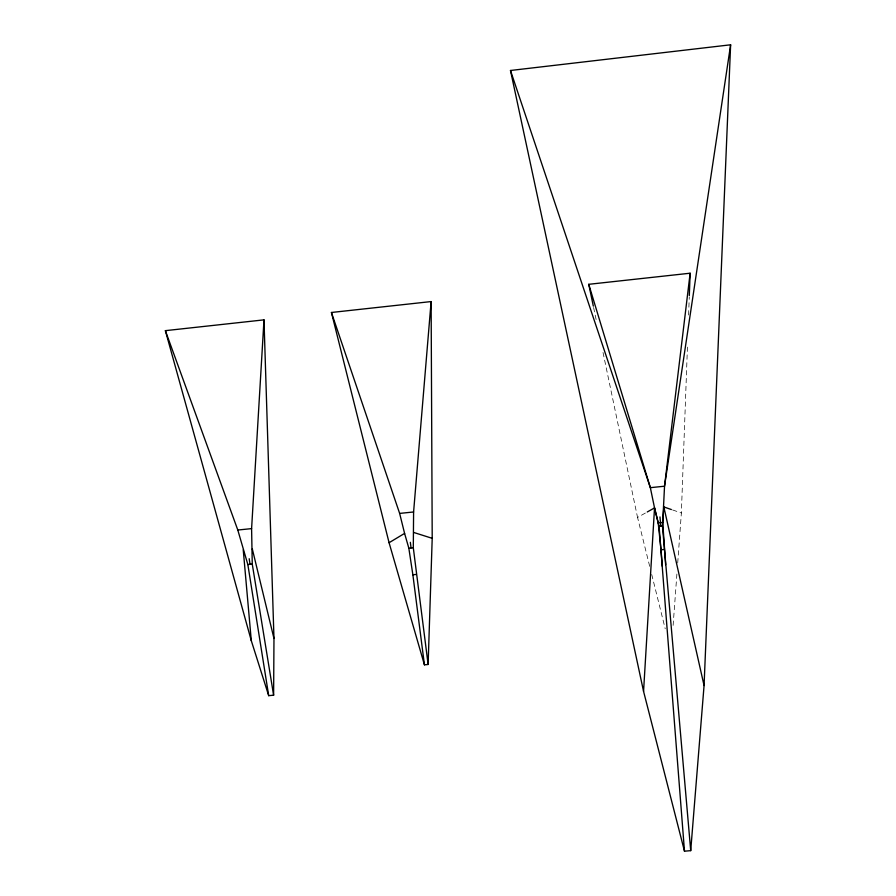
<?xml version="1.0" encoding="UTF-8"?>
<svg xmlns="http://www.w3.org/2000/svg" width="896" height="896" viewBox="0 0 896 896"><rect width="100%" height="100%" fill="white"/><g stroke="black" fill="none" stroke-linecap="round" stroke-linejoin="round"><path stroke-width="0.67" stroke-dasharray="4.48 3.36" d="M677.712 562.934L681.374 512.971L687.434 347.099M688.61 315.034L689.27 296.912M673.12 625.386L676.894 574.034M649.69 566.317L637.549 517.429L646.038 512.669M672.605 509.958L681.374 512.971M651.717 574.47L665.213 628.79M593.6 307.496L596.456 321.126M603.019 352.475L637.549 517.429"/><path stroke-width="1.34" d="M273.616 695.195L252.258 564.099L251.597 528.618L263.995 319.861L165.379 330.658L251.306 640.73L268.699 695.666L273.616 695.195L273.974 638.49L263.995 319.861M428.12 664.474L413.302 547.747L413.594 511.974L431.122 301.571L331.43 312.48L389.077 542.718L424.435 664.832L428.12 664.474L432.208 538.328L431.122 301.571M665.638 564.659L662.738 522.424L664.53 486.214L690.133 273.213L588.75 284.312L593.32 306.13M689.315 295.523L690.133 273.213M704.066 685.552L730.621 44.8L510.485 70.482L643.563 691.376L684.488 851.2L690.715 850.64L704.066 685.552L663.835 506.946L671.35 509.533M643.563 691.376L654.528 507.898L650.35 487.67L588.75 284.312M690.715 850.64L662.458 526.064L663.835 506.946M730.621 44.8L664.53 486.214L650.35 487.67L510.485 70.482M389.077 542.718L404.589 533.4L399.638 513.408L331.43 312.48M647.248 511.986L654.528 507.909L659.098 526.4L684.488 851.2M165.379 330.658L237.798 530.029L251.597 528.618M399.638 513.408L413.594 511.974M237.798 530.029L247.845 564.547L252.258 564.099M404.589 533.4L408.834 548.206L413.302 547.747M654.528 507.909L658.202 522.883L662.738 522.424M659.098 526.4L662.458 526.064M408.834 548.206L412.866 574.773L416.181 574.437M662.323 566.384L661.002 549.797L664.373 549.461M413.75 532.47L432.208 538.328M252.302 548.923L273.974 638.49M247.845 564.547L268.699 695.666M249.189 558.712L250.051 564.323M412.866 574.773L424.435 664.832M410.346 542.315L411.062 547.971M658.202 522.883L661.002 549.797M243.242 549.853L251.306 640.73M659.982 516.925L660.778 526.232"/></g></svg>
